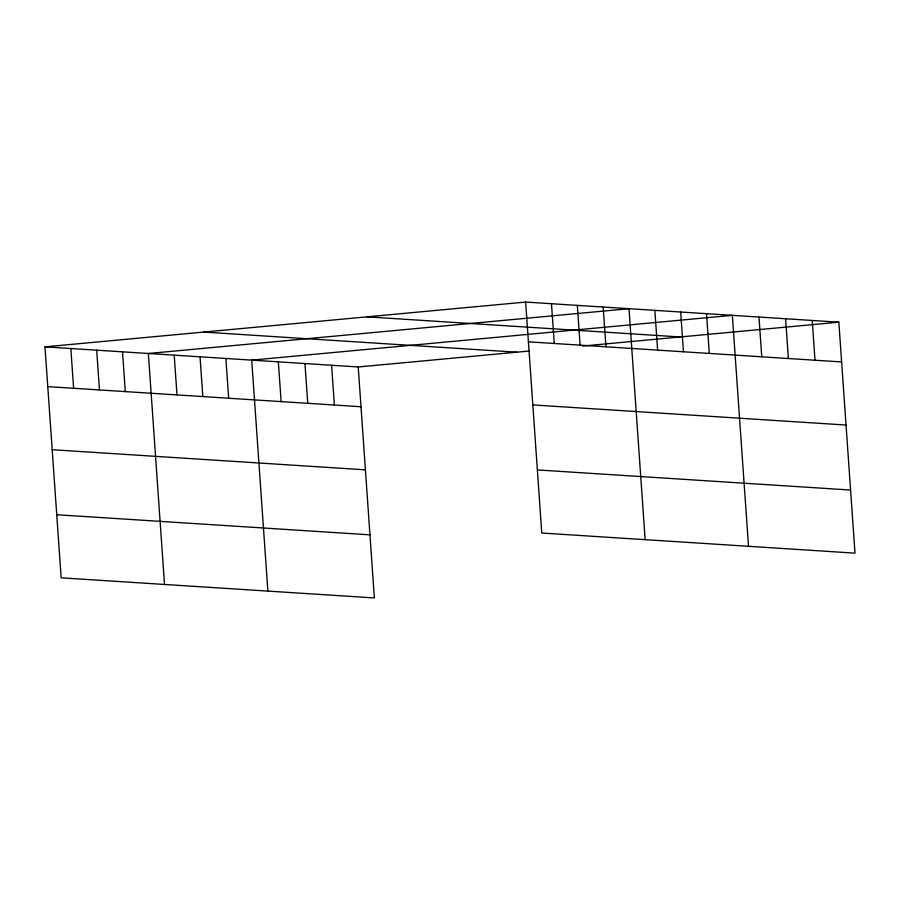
<?xml version="1.0" encoding="UTF-8"?>
<svg xmlns="http://www.w3.org/2000/svg" width="900" height="900" viewBox="0 0 900 900"><rect width="100%" height="100%" fill="white"/><g stroke="black" fill="none" stroke-linecap="round" stroke-linejoin="round"><path stroke-width="1.35" d="M45 346.86L358.223 366.975L374.366 597.938L61.155 577.822L45 346.86L525.634 302.062L838.845 322.178L855 553.14L541.778 533.025L525.634 302.062M358.223 366.975L529.391 351.022M582.469 346.072L838.845 322.178M367.02 316.845L680.242 336.96M528.413 341.82L841.635 361.935M203.614 332.077L516.825 352.192M532.822 404.921L846.045 425.036M47.779 386.618L361.001 406.733M537.368 469.924L850.59 490.039M52.189 449.707L365.411 469.834M56.734 514.721L369.956 534.836M812.227 320.468L815.006 360.225M785.599 318.757L788.377 358.515M758.981 317.048L761.76 356.805M748.508 546.3L732.352 315.338L251.719 360.135L267.874 591.097M706.511 313.684L709.29 353.441M680.67 312.019L683.46 351.776M654.84 310.365L657.619 350.123M645.143 539.663L628.999 308.7L148.365 353.498L164.509 584.46M603.158 307.046L605.936 346.793M577.316 305.381L580.095 345.139M551.475 303.728L554.254 343.474M331.594 365.265L334.373 405.022M304.965 363.555L307.755 403.312M278.347 361.845L281.126 401.603M225.877 358.481L228.667 398.228M200.047 356.816L202.826 396.574M174.206 355.162L176.985 394.909M122.524 351.844L125.302 391.59M96.683 350.179L99.461 389.936M70.841 348.514L73.62 388.271"/></g></svg>
